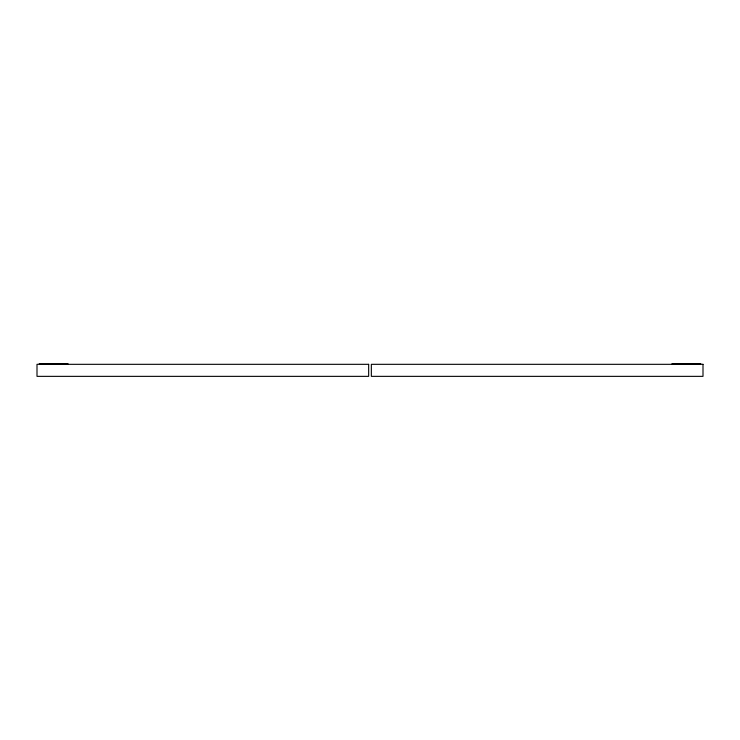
<?xml version="1.0" encoding="UTF-8"?>
<svg xmlns="http://www.w3.org/2000/svg" width="740" height="740" viewBox="0 0 740 740"><rect width="100%" height="100%" fill="white"/><g stroke="black" fill="none" stroke-linecap="round" stroke-linejoin="round"><path stroke-width="1.11" d="M39.211 363.645L67.969 363.645L67.969 364.321M700.789 363.645L672.031 363.645L672.031 364.321M688.959 363.645L688.959 364.321M51.041 363.645L51.041 364.321M368.659 364.321L37 364.321L37 376.355L368.659 376.355L368.659 364.321M703 364.321L371.341 364.321L371.341 376.355L703 376.355L703 364.321"/></g></svg>
